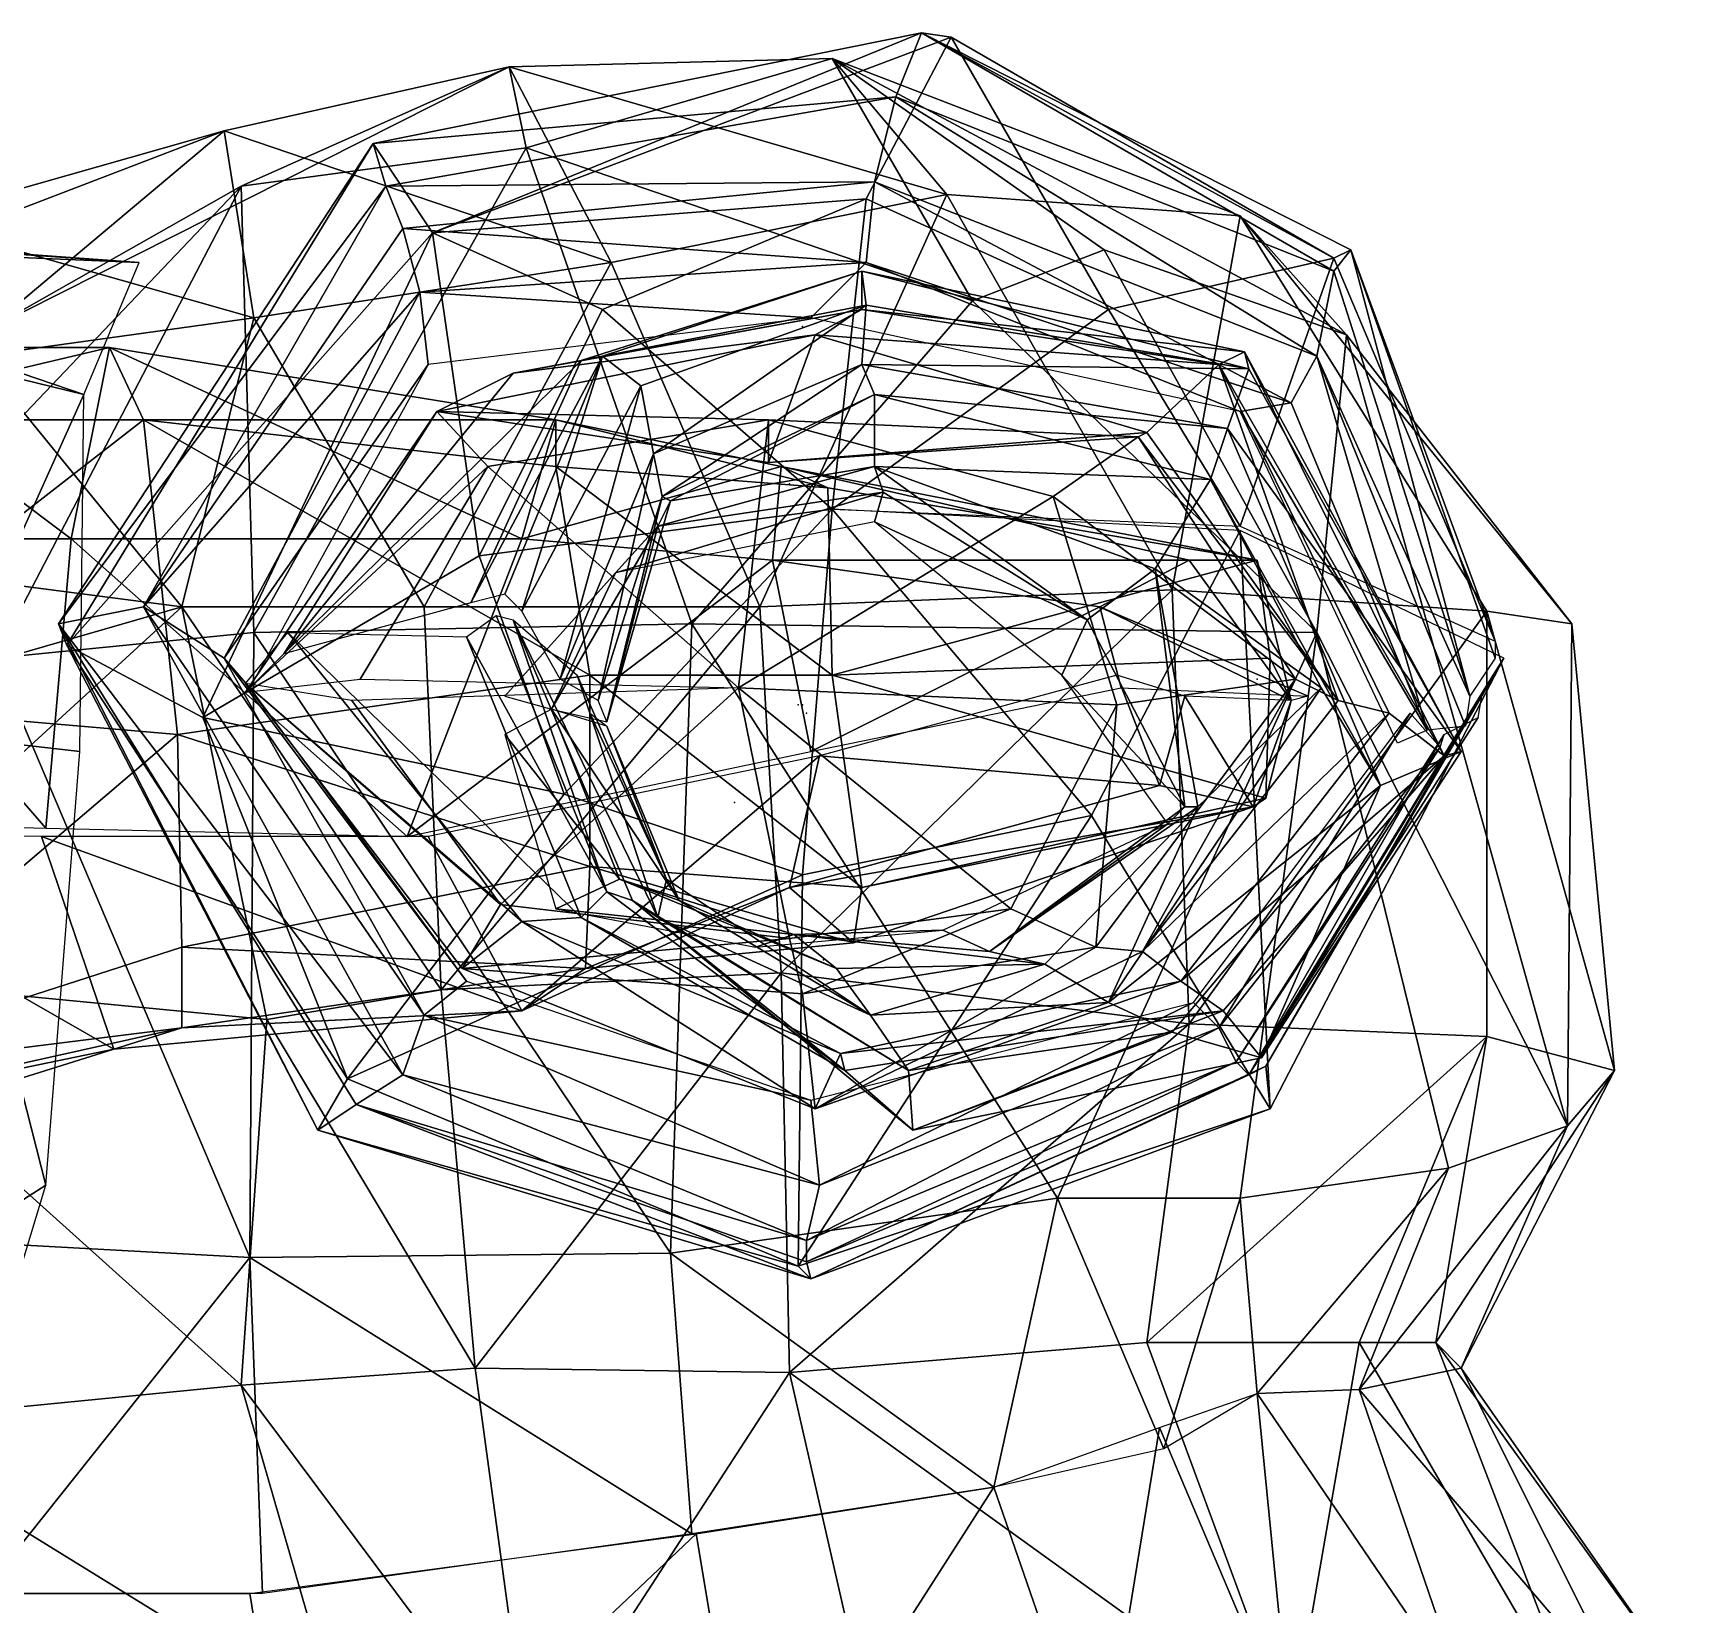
# Model space of a CAD drawing. Extents: x -652 to 233, y -282 to 215.
# Drawn here: x 38.3 to 231.8, y -51.6 to 133.2 of the extents above; entities that cross this region are included whole.
import ezdxf

# ---------------------------------------------------------------- set-up
doc = ezdxf.new("R2010")
doc.units = 0
doc.layers.get('0').update_dxf_attribs({"linetype": 'CONTINUOUS'})

msp = doc.modelspace()

# ---------------------------------------------------------------- linework, layer by layer
for p in [(128.84, 98.65, 494.84), (127.34, 80.15, 494.33), (182.34, 57.15, 12.33), (128.34, 54.15, 87.33), (128.34, 54.15, 87.33), (128.34, 54.15, 87.33), (128.34, 54.15, 87.33), (128.84, 54.15, 12.33), (129.34, 53.15, 492.33), (129.34, 53.15, 492.33), (129.34, 53.15, 492.33), (129.34, 53.15, 492.33), (120.84, 42.65, 909.83), (120.84, 42.65, 909.83), (131.34, 24.15, 490.83)]:
    msp.add_point(p)
for points in [[(85.34, 109.65, 892.34), (142.84, 133.15, 815.33), (78.34, 120.15, 822.83)], [(139.84, 125.65, 728.84), (78.34, 120.15, 822.83), (142.84, 133.15, 815.33)], [(142.84, 133.15, 815.33), (85.34, 109.65, 892.34), (146.34, 132.65, 885.83)], [(136.34, 113.65, 840.33), (146.34, 132.65, 885.83), (85.34, 109.65, 892.34)], [(146.34, 132.65, 885.83), (136.34, 113.65, 840.33), (164.84, 100.65, 825.33)], [(142.84, 133.15, 815.33), (191.34, 105.15, 718.34), (139.84, 125.65, 728.84)], [(191.34, 106.65, 865.34), (193.34, 107.65, 789.33), (142.84, 133.15, 815.33)], [(142.84, 133.15, 815.33), (146.34, 132.65, 885.83), (191.34, 106.65, 865.34)], [(191.34, 105.15, 718.34), (142.84, 133.15, 815.33), (193.34, 107.65, 789.33)], [(164.84, 100.65, 825.33), (191.34, 106.65, 865.34), (146.34, 132.65, 885.83)], [(94.34, 129.15, 935.84), (132.34, 130.15, 894.83), (96.34, 119.65, 864.83)], [(132.34, 130.15, 894.83), (94.34, 129.15, 935.84), (145.84, 114.15, 970.83)], [(148.84, 101.65, 845.84), (96.34, 119.65, 864.83), (132.34, 130.15, 894.83)], [(132.34, 130.15, 894.83), (164.34, 107.65, 863.33), (148.84, 101.65, 845.84)], [(132.34, 130.15, 894.83), (192.84, 97.65, 885.33), (164.34, 107.65, 863.33)], [(192.84, 97.65, 885.33), (132.34, 130.15, 894.83), (180.34, 111.65, 930.33)], [(145.84, 114.15, 970.83), (180.34, 111.65, 930.33), (132.34, 130.15, 894.83)], [(32.84, 98.15, 944.84), (94.34, 129.15, 935.84), (62.84, 115.15, 897.33)], [(94.34, 129.15, 935.84), (32.84, 98.15, 944.84), (60.84, 121.65, 970.33)], [(94.34, 129.15, 935.84), (60.84, 121.65, 970.33), (106.34, 106.15, 1004.83)], [(96.34, 119.65, 864.83), (62.84, 115.15, 897.33), (94.34, 129.15, 935.84)], [(106.34, 106.15, 1004.83), (145.84, 114.15, 970.83), (94.34, 129.15, 935.84)], [(78.34, 120.15, 822.83), (139.84, 125.65, 728.84), (79.84, 115.15, 733.83)], [(137.34, 115.65, 655.34), (79.84, 115.15, 733.83), (139.84, 125.65, 728.84)], [(139.84, 125.65, 728.84), (189.34, 95.15, 658.83), (137.34, 115.65, 655.34)], [(189.34, 95.15, 658.83), (139.84, 125.65, 728.84), (191.34, 105.15, 718.34)], [(-5.66, 96.15, 979.83), (60.84, 121.65, 970.33), (32.84, 98.15, 944.84)], [(60.84, 121.65, 970.33), (-5.66, 96.15, 979.83), (23.84, 111.15, 1010.83)], [(60.84, 121.65, 970.33), (23.84, 111.15, 1010.83), (64.34, 99.65, 1039.33)], [(78.34, 120.15, 822.83), (79.84, 115.15, 733.83), (41.34, 63.65, 720.33)], [(41.34, 63.65, 720.33), (42.34, 61.15, 799.34), (78.34, 120.15, 822.83)], [(85.34, 109.65, 892.34), (78.34, 120.15, 822.83), (42.34, 61.15, 799.34)], [(64.34, 99.65, 1039.33), (106.34, 106.15, 1004.83), (60.84, 121.65, 970.33)], [(62.84, 115.15, 897.33), (96.34, 119.65, 864.83), (64.34, 62.65, 835.83)], [(115.84, 63.65, 816.83), (64.34, 62.65, 835.83), (96.34, 119.65, 864.83)], [(96.34, 119.65, 864.83), (148.84, 101.65, 845.84), (115.84, 63.65, 816.83)], [(2.84, 52.15, 919.83), (62.84, 115.15, 897.33), (33.84, 59.65, 872.33)], [(62.84, 115.15, 897.33), (2.84, 52.15, 919.83), (32.84, 98.15, 944.84)], [(64.34, 62.65, 835.83), (33.84, 59.65, 872.33), (62.84, 115.15, 897.33)], [(51.34, 65.65, 650.33), (41.34, 63.65, 720.33), (79.84, 115.15, 733.83)], [(79.84, 115.15, 733.83), (81.84, 110.15, 657.33), (51.34, 65.65, 650.33)], [(79.84, 115.15, 733.83), (137.34, 115.65, 655.34), (81.84, 110.15, 657.33)], [(136.34, 106.15, 593.33), (81.84, 110.15, 657.33), (137.34, 115.65, 655.34)], [(137.34, 115.65, 655.34), (186.34, 89.65, 611.84), (136.34, 106.15, 593.33)], [(186.34, 89.65, 611.84), (137.34, 115.65, 655.34), (189.34, 95.15, 658.83)], [(85.34, 109.65, 892.34), (105.34, 100.65, 834.83), (136.34, 113.65, 840.33)], [(132.34, 77.15, 801.33), (136.34, 113.65, 840.33), (105.34, 100.65, 834.83)], [(145.84, 114.15, 970.83), (106.34, 106.15, 1004.83), (123.84, 65.65, 1021.33)], [(123.84, 65.65, 1021.33), (172.34, 67.65, 991.83), (145.84, 114.15, 970.83)], [(132.34, 77.15, 801.33), (164.84, 100.65, 825.33), (136.34, 113.65, 840.33)], [(180.34, 111.65, 930.33), (145.84, 114.15, 970.83), (172.34, 67.65, 991.83)], [(-30.16, 111.65, 1105.83), (50.84, 106.15, 1051.33), (37.34, 107.15, 1035.83)], [(50.84, 106.15, 1051.33), (-30.16, 111.65, 1105.83), (-8.66, 108.65, 1129.83)], [(31.84, 95.15, 1070.83), (64.34, 99.65, 1039.33), (23.84, 111.15, 1010.83)], [(172.34, 67.65, 991.83), (209.34, 65.15, 953.33), (180.34, 111.65, 930.33)], [(180.34, 111.65, 930.33), (219.34, 63.65, 915.83), (192.84, 97.65, 885.33)], [(219.34, 63.65, 915.83), (180.34, 111.65, 930.33), (209.34, 65.15, 953.33)], [(44.34, 90.65, 1090.33), (-8.66, 108.65, 1129.83), (5.34, 100.15, 1142.33)], [(-8.66, 108.65, 1129.83), (44.34, 90.65, 1090.33), (50.84, 106.15, 1051.33)], [(42.34, 61.15, 799.34), (58.34, 52.65, 857.33), (85.34, 109.65, 892.34)], [(83.84, 102.65, 588.33), (51.34, 65.65, 650.33), (81.84, 110.15, 657.33)], [(90.84, 71.65, 823.83), (85.34, 109.65, 892.34), (58.34, 52.65, 857.33)], [(81.84, 110.15, 657.33), (136.34, 106.15, 593.33), (83.84, 102.65, 588.33)], [(85.34, 109.65, 892.34), (90.84, 71.65, 823.83), (105.34, 100.65, 834.83)], [(189.34, 62.65, 847.34), (148.84, 101.65, 845.84), (164.34, 107.65, 863.33)], [(189.34, 62.65, 847.34), (164.34, 107.65, 863.33), (192.84, 97.65, 885.33)], [(191.34, 106.65, 865.34), (164.84, 100.65, 825.33), (180.34, 75.15, 808.34)], [(180.34, 75.15, 808.34), (210.34, 61.65, 833.84), (191.34, 106.65, 865.34)], [(193.34, 107.65, 789.33), (191.34, 106.65, 865.34), (210.34, 61.65, 833.84)], [(193.34, 107.65, 789.33), (207.34, 55.15, 710.84), (191.34, 105.15, 718.34)], [(207.34, 55.15, 710.84), (193.34, 107.65, 789.33), (210.34, 59.65, 769.34)], [(210.34, 61.65, 833.84), (210.34, 59.65, 769.34), (193.34, 107.65, 789.33)], [(106.34, 106.15, 1004.83), (64.34, 99.65, 1039.33), (84.34, 65.65, 1050.33)], [(129.84, 99.65, 495.83), (83.84, 102.65, 588.33), (136.34, 106.15, 593.33)], [(84.34, 65.65, 1050.33), (123.84, 65.65, 1021.33), (106.34, 106.15, 1004.83)], [(102.84, 94.65, 409.34), (135.84, 105.15, 361.83), (105.34, 95.15, 360.83)], [(135.84, 105.15, 361.83), (102.84, 94.65, 409.34), (135.84, 100.65, 417.83)], [(136.34, 101.15, 309.33), (105.34, 95.15, 360.83), (135.84, 105.15, 361.83)], [(136.34, 106.15, 593.33), (180.34, 88.65, 590.84), (129.84, 99.65, 495.83)], [(135.84, 105.15, 361.83), (181.34, 93.65, 310.34), (136.34, 101.15, 309.33)], [(181.34, 93.65, 310.34), (135.84, 105.15, 361.83), (180.84, 95.65, 365.84)], [(135.84, 100.65, 417.83), (180.84, 95.65, 365.84), (135.84, 105.15, 361.83)], [(180.34, 88.65, 590.84), (136.34, 106.15, 593.33), (186.34, 89.65, 611.84)], [(189.34, 95.15, 658.83), (191.34, 105.15, 718.34), (207.34, 55.15, 710.84)], [(51.34, 65.65, 650.33), (83.84, 102.65, 588.33), (60.84, 59.65, 585.33)], [(84.84, 94.15, 510.83), (60.84, 59.65, 585.33), (83.84, 102.65, 588.33)], [(83.84, 102.65, 588.33), (129.84, 99.65, 495.83), (84.84, 94.15, 510.83)], [(132.34, 77.15, 801.33), (105.34, 100.65, 834.83), (90.84, 71.65, 823.83)], [(94.84, 93.15, 468.33), (135.84, 100.65, 417.83), (102.84, 94.65, 409.34)], [(135.84, 100.65, 417.83), (94.84, 93.15, 468.33), (130.34, 97.65, 466.34)], [(105.34, 95.15, 360.83), (136.34, 101.15, 309.33), (109.84, 91.65, 310.34)], [(111.34, 83.65, 257.33), (109.84, 91.65, 310.34), (136.34, 101.15, 309.33)], [(136.34, 101.15, 309.33), (135.84, 94.15, 254.84), (111.34, 83.65, 257.33)], [(189.34, 62.65, 847.34), (115.84, 63.65, 816.83), (148.84, 101.65, 845.84)], [(130.34, 97.65, 466.34), (177.84, 94.15, 419.84), (135.84, 100.65, 417.83)], [(132.34, 77.15, 801.33), (180.34, 75.15, 808.34), (164.84, 100.65, 825.33)], [(135.84, 94.15, 254.84), (136.34, 101.15, 309.33), (181.34, 93.65, 310.34)], [(180.84, 95.65, 365.84), (135.84, 100.65, 417.83), (177.84, 94.15, 419.84)], [(44.34, 90.65, 1090.33), (5.34, 100.15, 1142.33), (26.34, 50.65, 1166.83)], [(64.34, 99.65, 1039.33), (31.84, 95.15, 1070.83), (55.84, 65.65, 1088.33)], [(55.84, 65.65, 1088.33), (84.34, 65.65, 1050.33), (64.34, 99.65, 1039.33)], [(85.84, 88.65, 510.33), (130.34, 97.65, 466.34), (94.84, 93.15, 468.33)], [(130.34, 97.65, 466.34), (85.84, 88.65, 510.33), (124.84, 82.65, 514.34)], [(124.84, 82.65, 514.34), (169.34, 86.15, 474.33), (130.34, 97.65, 466.34)], [(177.84, 94.15, 419.84), (130.34, 97.65, 466.34), (169.34, 86.15, 474.33)], [(192.84, 97.65, 885.33), (218.84, 4.65, 890.33), (189.34, 62.65, 847.34)], [(218.84, 4.65, 890.33), (192.84, 97.65, 885.33), (219.34, 63.65, 915.83)], [(-5.66, 73.65, 1104.33), (55.84, 65.65, 1088.33), (31.84, 95.15, 1070.83)], [(42.84, 73.65, 49.34), (12.84, 96.15, 16.34), (10.34, 73.65, 32.84)], [(47.34, 96.15, 25.34), (11.34, 87.65, 3.33), (12.84, 96.15, 16.34)], [(11.34, 87.65, 3.33), (47.34, 96.15, 25.34), (51.34, 87.65, 6.33)], [(12.84, 96.15, 16.34), (42.84, 73.65, 49.34), (47.34, 96.15, 25.34)], [(95.84, 73.65, 72.33), (47.34, 96.15, 25.34), (42.84, 73.65, 49.34)], [(47.34, 96.15, 25.34), (95.84, 73.65, 72.33), (99.84, 87.65, 39.83)], [(99.84, 87.65, 39.83), (51.34, 87.65, 6.33), (47.34, 96.15, 25.34)], [(89.84, 66.15, 411.33), (105.34, 95.15, 360.83), (93.84, 67.15, 362.33)], [(105.34, 95.15, 360.83), (89.84, 66.15, 411.33), (102.84, 94.65, 409.34)], [(95.84, 65.15, 311.84), (93.84, 67.15, 362.33), (105.34, 95.15, 360.83)], [(105.34, 95.15, 360.83), (109.84, 91.65, 310.34), (95.84, 65.15, 311.84)], [(177.84, 94.15, 419.84), (204.34, 48.15, 371.84), (180.84, 95.65, 365.84)], [(180.84, 95.65, 365.84), (206.34, 48.65, 318.33), (181.34, 93.65, 310.34)], [(206.34, 48.65, 318.33), (180.84, 95.65, 365.84), (204.34, 48.15, 371.84)], [(189.34, 95.15, 658.83), (202.34, 51.15, 624.33), (186.34, 89.65, 611.84)], [(202.34, 51.15, 624.33), (189.34, 95.15, 658.83), (206.84, 51.65, 660.33)], [(207.34, 55.15, 710.84), (206.84, 51.65, 660.33), (189.34, 95.15, 658.83)], [(60.84, 59.65, 585.33), (84.84, 94.15, 510.83), (63.84, 56.15, 513.33)], [(67.84, 60.15, 461.84), (102.84, 94.65, 409.34), (89.84, 66.15, 411.33)], [(102.84, 94.65, 409.34), (67.84, 60.15, 461.84), (94.84, 93.15, 468.33)], [(85.84, 88.65, 510.33), (94.84, 93.15, 468.33), (67.84, 60.15, 461.84)], [(112.34, 78.65, 212.84), (111.34, 83.65, 257.33), (135.84, 94.15, 254.84)], [(135.84, 94.15, 254.84), (137.34, 90.65, 209.84), (112.34, 78.65, 212.84)], [(181.34, 93.65, 310.34), (178.84, 86.65, 254.33), (135.84, 94.15, 254.84)], [(137.34, 90.65, 209.84), (135.84, 94.15, 254.84), (178.84, 86.65, 254.33)], [(177.84, 94.15, 419.84), (169.34, 86.15, 474.33), (191.84, 54.65, 475.83)], [(191.84, 54.65, 475.83), (197.84, 53.15, 414.83), (177.84, 94.15, 419.84)], [(204.34, 48.15, 371.84), (177.84, 94.15, 419.84), (197.84, 53.15, 414.83)], [(178.84, 86.65, 254.33), (181.34, 93.65, 310.34), (206.34, 48.65, 318.33)], [(100.34, 57.15, 258.83), (95.84, 65.15, 311.84), (109.84, 91.65, 310.34)], [(109.84, 91.65, 310.34), (111.34, 83.65, 257.33), (100.34, 57.15, 258.83)], [(26.34, 50.65, 1166.83), (43.84, 48.65, 1132.83), (44.34, 90.65, 1090.33)], [(113.34, 78.15, 167.84), (112.34, 78.65, 212.84), (137.34, 90.65, 209.84)], [(137.34, 90.65, 209.84), (137.34, 82.15, 160.83), (113.34, 78.15, 167.84)], [(137.34, 82.15, 160.83), (137.34, 90.65, 209.84), (176.84, 80.65, 206.33)], [(178.84, 86.65, 254.33), (176.84, 80.65, 206.33), (137.34, 90.65, 209.84)], [(180.34, 88.65, 590.84), (186.34, 89.65, 611.84), (202.34, 51.15, 624.33)], [(51.34, 87.65, 6.33), (8.84, 54.65, -0.67), (11.34, 87.65, 3.33)], [(8.84, 54.65, -0.67), (51.34, 87.65, 6.33), (55.34, 50.65, 7.34)], [(103.84, 57.65, 10.34), (55.34, 50.65, 7.34), (51.34, 87.65, 6.33)], [(51.34, 87.65, 6.33), (99.84, 82.15, 13.34), (103.84, 57.65, 10.34)], [(51.34, 87.65, 6.33), (99.84, 87.65, 39.83), (99.84, 82.15, 13.34)], [(91.84, 82.15, 537.83), (85.84, 88.65, 510.33), (63.34, 55.65, 500.84)], [(67.84, 60.15, 461.84), (63.34, 55.65, 500.84), (85.84, 88.65, 510.33)], [(124.84, 87.65, 541.83), (124.84, 82.65, 514.34), (85.84, 88.65, 510.33)], [(85.84, 88.65, 510.33), (91.84, 82.15, 537.83), (124.84, 87.65, 541.83)], [(121.34, 56.15, 558.33), (124.84, 87.65, 541.83), (91.84, 82.15, 537.83)], [(126.34, 82.15, 44.33), (99.84, 87.65, 39.83), (95.84, 73.65, 72.33)], [(131.84, 79.65, 10.34), (99.84, 82.15, 13.34), (99.84, 87.65, 39.83)], [(99.84, 87.65, 39.83), (126.34, 82.15, 44.33), (131.84, 79.65, 10.34)], [(121.34, 56.15, 558.33), (158.34, 78.65, 544.34), (124.84, 87.65, 541.83)], [(168.34, 85.65, 522.33), (124.84, 87.65, 541.83), (158.34, 78.65, 544.34)], [(124.84, 87.65, 541.83), (168.34, 85.65, 522.33), (124.84, 82.65, 514.34)], [(202.34, 51.15, 624.33), (198.84, 49.65, 613.83), (180.34, 88.65, 590.84)], [(169.34, 86.15, 474.33), (124.84, 82.65, 514.34), (168.34, 85.65, 522.33)], [(158.34, 78.65, 544.34), (186.84, 57.15, 518.84), (168.34, 85.65, 522.33)], [(168.34, 85.65, 522.33), (191.84, 54.65, 475.83), (169.34, 86.15, 474.33)], [(191.84, 54.65, 475.83), (168.34, 85.65, 522.33), (186.84, 57.15, 518.84)], [(176.84, 80.65, 206.33), (178.84, 86.65, 254.33), (196.84, 44.65, 253.34)], [(206.34, 48.65, 318.33), (196.84, 44.65, 253.34), (178.84, 86.65, 254.33)], [(104.84, 54.65, 214.34), (100.34, 57.15, 258.83), (111.34, 83.65, 257.33)], [(111.34, 83.65, 257.33), (112.34, 78.65, 212.84), (104.84, 54.65, 214.34)], [(63.34, 55.65, 500.84), (76.84, 57.15, 534.83), (91.84, 82.15, 537.83)], [(121.34, 56.15, 558.33), (91.84, 82.15, 537.83), (76.84, 57.15, 534.83)], [(95.84, 73.65, 72.33), (125.34, 71.15, 85.83), (126.34, 82.15, 44.33)], [(132.34, 57.65, 3.33), (103.84, 57.65, 10.34), (99.84, 82.15, 13.34)], [(99.84, 82.15, 13.34), (131.84, 79.65, 10.34), (132.34, 57.65, 3.33)], [(137.34, 82.15, 160.83), (138.34, 79.15, 120.33), (111.84, 75.15, 125.33)], [(111.84, 75.15, 125.33), (113.34, 78.15, 167.84), (137.34, 82.15, 160.83)], [(174.34, 71.15, 48.33), (126.34, 82.15, 44.33), (125.34, 71.15, 85.83)], [(126.34, 82.15, 44.33), (174.34, 71.15, 48.33), (182.34, 71.15, 16.34)], [(182.34, 71.15, 16.34), (131.84, 79.65, 10.34), (126.34, 82.15, 44.33)], [(176.84, 80.65, 206.33), (170.34, 70.15, 158.33), (137.34, 82.15, 160.83)], [(137.34, 82.15, 160.83), (162.34, 64.15, 120.83), (138.34, 79.15, 120.33)], [(162.34, 64.15, 120.83), (137.34, 82.15, 160.83), (170.34, 70.15, 158.33)], [(182.34, 71.15, 16.34), (132.34, 57.65, 3.33), (131.84, 79.65, 10.34)], [(170.34, 70.15, 158.33), (176.84, 80.65, 206.33), (189.84, 56.15, 205.83)], [(196.84, 44.65, 253.34), (189.84, 56.15, 205.83), (176.84, 80.65, 206.33)], [(105.84, 52.15, 171.33), (104.84, 54.65, 214.34), (112.34, 78.65, 212.84)], [(112.34, 78.65, 212.84), (113.34, 78.15, 167.84), (105.84, 52.15, 171.33)], [(111.84, 75.15, 125.33), (105.84, 52.15, 171.33), (113.34, 78.15, 167.84)], [(138.34, 79.15, 120.33), (137.34, 75.65, 71.84), (106.84, 69.65, 95.33)], [(106.84, 69.65, 95.33), (111.84, 75.15, 125.33), (138.34, 79.15, 120.33)], [(121.34, 56.15, 558.33), (165.84, 54.15, 546.83), (158.34, 78.65, 544.34)], [(137.34, 75.65, 71.84), (138.34, 79.15, 120.33), (162.34, 64.15, 120.83)], [(186.84, 57.15, 518.84), (158.34, 78.65, 544.34), (165.84, 54.15, 546.83)], [(132.34, 77.15, 801.33), (90.84, 71.65, 823.83), (100.84, 43.65, 802.83)], [(132.34, 77.15, 801.33), (100.84, 43.65, 802.83), (128.84, 34.15, 789.33)], [(132.34, 77.15, 801.33), (128.84, 34.15, 789.33), (162.84, 41.15, 790.34)], [(132.34, 77.15, 801.33), (162.84, 41.15, 790.34), (180.34, 74.65, 808.34)], [(162.34, 64.15, 120.83), (159.34, 57.65, 94.34), (137.34, 75.65, 71.84)], [(55.84, 65.65, 1088.33), (-5.66, 73.65, 1104.33), (3.84, 50.65, 1120.83)], [(39.84, 39.65, 61.83), (10.34, 73.65, 32.84), (2.84, 40.65, 37.34)], [(10.34, 73.65, 32.84), (39.84, 39.65, 61.83), (42.84, 73.65, 49.34)], [(82.34, 38.65, 96.83), (42.84, 73.65, 49.34), (39.84, 39.65, 61.83)], [(42.84, 73.65, 49.34), (82.34, 38.65, 96.83), (95.84, 73.65, 72.33)], [(125.34, 71.15, 85.83), (95.84, 73.65, 72.33), (82.34, 38.65, 96.83)], [(106.84, 69.65, 95.33), (99.34, 53.65, 130.83), (111.84, 75.15, 125.33)], [(105.84, 52.15, 171.33), (111.84, 75.15, 125.33), (99.34, 53.65, 130.83)], [(183.84, 6.65, 802.83), (180.34, 74.65, 808.34), (162.84, 41.15, 790.34)], [(180.34, 74.65, 808.34), (183.84, 6.65, 802.83), (211.34, 59.65, 833.33)], [(58.34, 52.65, 857.33), (100.84, 43.65, 802.83), (90.84, 71.65, 823.83)], [(82.34, 38.65, 96.83), (129.84, 48.65, 132.83), (125.34, 71.15, 85.83)], [(125.34, 71.15, 85.83), (163.84, 65.65, 92.33), (174.34, 71.15, 48.33)], [(163.84, 65.65, 92.33), (125.34, 71.15, 85.83), (129.84, 48.65, 132.83)], [(132.34, 57.65, 3.33), (182.34, 71.15, 16.34), (183.84, 59.65, 11.33)], [(170.34, 70.15, 158.33), (173.84, 42.15, 125.33), (162.34, 64.15, 120.83)], [(186.34, 54.65, 48.83), (174.34, 71.15, 48.33), (163.84, 65.65, 92.33)], [(189.84, 56.15, 205.83), (175.34, 42.15, 163.83), (170.34, 70.15, 158.33)], [(173.84, 42.15, 125.33), (170.34, 70.15, 158.33), (175.34, 42.15, 163.83)], [(186.34, 54.65, 48.83), (182.34, 71.15, 16.34), (174.34, 71.15, 48.33)], [(186.34, 54.65, 48.83), (183.84, 59.65, 11.33), (182.34, 71.15, 16.34)], [(99.34, 53.65, 130.83), (106.84, 69.65, 95.33), (93.84, 55.15, 110.33)], [(172.34, 67.65, 991.83), (123.84, 65.65, 1021.33), (126.34, 22.65, 1018.33)], [(126.34, 22.65, 1018.33), (174.34, 16.65, 991.33), (172.34, 67.65, 991.83)], [(209.34, 65.15, 953.33), (172.34, 67.65, 991.83), (174.34, 16.65, 991.33)], [(55.84, 65.65, 1088.33), (3.84, 50.65, 1120.83), (8.84, 22.65, 1137.83)], [(8.84, 22.65, 1137.83), (65.84, 17.15, 1093.83), (55.84, 65.65, 1088.33)], [(41.34, 63.65, 720.33), (51.34, 65.65, 650.33), (81.84, 10.65, 640.83)], [(51.34, 65.65, 650.33), (60.84, 59.65, 585.33), (84.34, 17.65, 582.83)], [(84.34, 17.65, 582.83), (81.84, 10.65, 640.83), (51.34, 65.65, 650.33)], [(55.84, 65.65, 1088.33), (86.34, 20.65, 1053.33), (84.34, 65.65, 1050.33)], [(86.34, 20.65, 1053.33), (55.84, 65.65, 1088.33), (65.84, 17.15, 1093.83)], [(123.84, 65.65, 1021.33), (84.34, 65.65, 1050.33), (86.34, 20.65, 1053.33)], [(86.34, 20.65, 1053.33), (126.34, 22.65, 1018.33), (123.84, 65.65, 1021.33)], [(89.34, 62.15, 408.83), (92.84, 64.65, 362.84), (105.84, 32.15, 363.33)], [(94.84, 64.15, 312.33), (105.84, 32.15, 363.33), (92.84, 64.65, 362.84)], [(105.84, 32.15, 363.33), (94.84, 64.15, 312.33), (108.84, 31.15, 315.33)], [(94.84, 64.15, 312.33), (102.34, 57.65, 257.33), (111.84, 29.15, 258.83)], [(111.84, 29.15, 258.83), (108.84, 31.15, 315.33), (94.84, 64.15, 312.33)], [(129.84, 48.65, 132.83), (166.34, 56.15, 116.33), (163.84, 65.65, 92.33)], [(159.34, 57.65, 94.34), (162.34, 64.15, 120.83), (173.84, 42.15, 125.33)], [(188.34, 55.15, 23.33), (163.84, 65.65, 92.33), (166.34, 56.15, 116.33)], [(163.84, 65.65, 92.33), (188.34, 55.15, 23.33), (186.34, 54.65, 48.83)], [(174.34, 16.65, 991.33), (209.34, 15.15, 956.33), (209.34, 65.15, 953.33)], [(209.34, 65.15, 953.33), (224.34, 11.15, 925.34), (219.34, 63.65, 915.83)], [(224.34, 11.15, 925.34), (209.34, 65.15, 953.33), (209.34, 15.15, 956.33)], [(33.84, 59.65, 872.33), (64.34, 62.65, 835.83), (63.84, -10.85, 834.33)], [(71.84, 4.15, 764.84), (41.34, 63.65, 720.33), (76.34, 7.15, 701.84)], [(41.34, 63.65, 720.33), (71.84, 4.15, 764.84), (42.34, 61.15, 799.34)], [(81.84, 10.65, 640.83), (76.34, 7.15, 701.84), (41.34, 63.65, 720.33)], [(63.34, 56.65, 500.84), (68.34, 62.65, 461.84), (95.84, 28.65, 463.34)], [(113.34, -10.35, 820.34), (63.84, -10.85, 834.33), (64.34, 62.65, 835.83)], [(64.34, 62.65, 835.83), (115.84, 63.65, 816.83), (113.34, -10.35, 820.34)], [(68.34, 62.65, 461.84), (89.34, 62.15, 408.83), (102.84, 29.15, 414.33)], [(102.84, 29.15, 414.33), (95.84, 28.65, 463.34), (68.34, 62.65, 461.84)], [(105.84, 32.15, 363.33), (102.84, 29.15, 414.33), (89.34, 62.15, 408.83)], [(158.84, -3.85, 829.83), (113.34, -10.35, 820.34), (115.84, 63.65, 816.83)], [(115.84, 63.65, 816.83), (189.34, 62.65, 847.34), (158.84, -3.85, 829.83)], [(180.34, -3.85, 842.33), (158.84, -3.85, 829.83), (189.34, 62.65, 847.34)], [(189.34, 62.65, 847.34), (204.84, -0.35, 864.83), (180.34, -3.85, 842.33)], [(204.84, -0.35, 864.83), (189.34, 62.65, 847.34), (218.84, 4.65, 890.33)], [(218.84, 4.65, 890.33), (219.34, 63.65, 915.83), (224.34, 11.15, 925.34)], [(75.34, 10.15, 829.83), (42.34, 61.15, 799.34), (71.84, 4.15, 764.84)], [(42.34, 61.15, 799.34), (75.34, 10.15, 829.83), (58.34, 52.65, 857.33)], [(63.84, -10.85, 834.33), (27.34, -8.85, 865.34), (33.84, 59.65, 872.33)], [(60.84, 59.65, 585.33), (63.84, 56.15, 513.33), (89.34, 21.65, 504.83)], [(89.34, 21.65, 504.83), (84.34, 17.65, 582.83), (60.84, 59.65, 585.33)], [(132.34, 57.65, 3.33), (183.84, 59.65, 11.33), (183.34, 43.15, 18.33)], [(186.34, 54.65, 48.83), (183.34, 43.15, 18.33), (183.84, 59.65, 11.33)], [(211.34, 59.65, 833.33), (183.34, 11.65, 748.83), (208.84, 55.65, 771.83)], [(183.34, 11.65, 748.83), (211.34, 59.65, 833.33), (183.84, 6.65, 802.83)], [(55.34, 50.65, 7.34), (103.84, 57.65, 10.34), (103.84, 35.15, 16.34)], [(93.34, 30.65, 536.33), (63.34, 56.65, 500.84), (88.84, 23.15, 504.83)], [(63.34, 56.65, 500.84), (93.34, 30.65, 536.33), (75.84, 54.65, 535.34)], [(95.84, 28.65, 463.34), (88.84, 23.15, 504.83), (63.34, 56.65, 500.84)], [(121.34, 56.15, 558.33), (75.84, 54.65, 535.34), (93.34, 30.65, 536.33)], [(121.34, 56.15, 558.33), (93.34, 30.65, 536.33), (127.34, 26.65, 540.83)], [(102.34, 57.65, 257.33), (103.84, 53.15, 214.83), (112.84, 33.65, 214.83)], [(112.84, 33.65, 214.83), (111.84, 29.15, 258.83), (102.34, 57.65, 257.33)], [(135.84, 32.65, 9.83), (103.84, 35.15, 16.34), (103.84, 57.65, 10.34)], [(103.84, 57.65, 10.34), (132.34, 57.65, 3.33), (135.84, 32.65, 9.83)], [(121.34, 56.15, 558.33), (153.34, 30.15, 542.84), (165.84, 54.15, 546.83)], [(121.34, 56.15, 558.33), (127.34, 26.65, 540.83), (153.34, 30.15, 542.84)], [(130.84, 48.15, 132.83), (170.84, 44.65, 97.83), (165.84, 57.65, 115.34)], [(183.34, 43.15, 18.33), (135.84, 32.65, 9.83), (132.34, 57.65, 3.33)], [(173.84, 42.15, 125.33), (171.84, 40.15, 102.33), (159.34, 57.65, 94.34)], [(165.84, 54.15, 546.83), (163.34, 25.65, 519.83), (186.84, 57.15, 518.84)], [(168.84, 25.15, 466.34), (186.84, 57.15, 518.84), (163.34, 25.65, 519.83)], [(175.34, 42.15, 163.83), (189.84, 56.15, 205.83), (164.84, 19.15, 211.83)], [(196.84, 44.65, 253.34), (164.84, 19.15, 211.83), (189.84, 56.15, 205.83)], [(173.84, 55.15, 96.33), (165.84, 57.65, 115.34), (170.84, 44.65, 97.83)], [(186.84, 57.15, 518.84), (168.84, 25.15, 466.34), (191.84, 54.65, 475.83)], [(55.34, 50.65, 7.34), (7.84, 10.15, -4.17), (8.84, 54.65, -0.67)], [(197.84, 53.15, 414.83), (191.84, 54.65, 475.83), (168.84, 25.15, 466.34)], [(173.84, 55.15, 96.33), (170.84, 44.65, 97.83), (181.84, 42.15, 46.34)], [(181.84, 42.15, 46.34), (186.34, 54.65, 48.83), (173.84, 55.15, 96.33)], [(208.84, 55.65, 771.83), (181.34, 10.65, 696.83), (208.34, 52.65, 713.84)], [(181.34, 10.65, 696.83), (208.84, 55.65, 771.83), (183.34, 11.65, 748.83)], [(186.34, 54.65, 48.83), (181.84, 42.15, 46.34), (183.34, 43.15, 18.33)], [(100.84, 43.65, 802.83), (58.34, 52.65, 857.33), (75.34, 10.15, 829.83)], [(93.84, 50.65, 109.83), (107.34, 33.65, 125.84), (99.34, 53.65, 129.83)], [(114.34, 31.15, 172.83), (99.34, 53.65, 129.83), (107.34, 33.65, 125.84)], [(99.34, 53.65, 129.83), (114.34, 31.15, 172.83), (105.84, 51.65, 170.84)], [(105.84, 51.65, 170.84), (112.84, 33.65, 214.83), (103.84, 53.15, 214.83)], [(163.34, 25.65, 519.83), (165.84, 54.15, 546.83), (153.34, 30.15, 542.84)], [(168.84, 25.15, 466.34), (173.34, 21.65, 413.33), (197.84, 53.15, 414.83)], [(204.34, 48.15, 371.84), (197.84, 53.15, 414.83), (173.34, 21.65, 413.33)], [(177.84, 16.15, 603.83), (174.84, 19.15, 566.84), (200.34, 53.15, 614.33)], [(200.34, 53.15, 614.33), (203.84, 49.15, 625.34), (177.84, 16.15, 603.83)], [(204.34, 50.65, 660.33), (208.34, 52.65, 713.84), (181.34, 10.65, 696.83)], [(7.84, 10.15, -4.17), (55.34, 50.65, 7.34), (55.84, 25.65, 9.33)], [(39.84, -2.35, 1137.33), (26.34, 50.65, 1166.83), (27.34, -10.35, 1167.83)], [(26.34, 50.65, 1166.83), (39.84, -2.35, 1137.33), (43.84, 48.65, 1132.83)], [(103.84, 35.15, 16.34), (55.84, 25.65, 9.33), (55.34, 50.65, 7.34)], [(107.34, 33.65, 125.84), (93.84, 50.65, 109.83), (99.84, 30.15, 98.33)], [(112.84, 33.65, 214.83), (105.84, 51.65, 170.84), (114.34, 31.15, 172.83)], [(203.84, 49.15, 625.34), (204.34, 50.65, 660.33), (179.84, 12.15, 648.33)], [(181.34, 10.65, 696.83), (179.84, 12.15, 648.33), (204.34, 50.65, 660.33)], [(179.84, 12.15, 648.33), (177.84, 16.15, 603.83), (203.84, 49.15, 625.34)], [(204.34, 48.15, 371.84), (182.84, 12.65, 317.33), (206.34, 48.65, 318.33)], [(196.84, 44.65, 253.34), (206.34, 48.65, 318.33), (182.84, 12.65, 317.33)], [(130.84, 48.15, 132.83), (84.84, 38.65, 96.83), (95.84, 18.15, 75.83)], [(95.84, 18.15, 75.83), (127.34, 32.65, 88.83), (130.84, 48.15, 132.83)], [(170.84, 44.65, 97.83), (130.84, 48.15, 132.83), (127.34, 32.65, 88.83)], [(173.34, 21.65, 413.33), (178.34, 18.15, 370.34), (204.34, 48.15, 371.84)], [(182.84, 12.65, 317.33), (204.34, 48.15, 371.84), (178.34, 18.15, 370.34)], [(127.34, 32.65, 88.83), (181.84, 42.15, 46.34), (170.84, 44.65, 97.83)], [(164.84, 19.15, 211.83), (196.84, 44.65, 253.34), (172.34, 15.65, 257.84)], [(182.84, 12.65, 317.33), (172.34, 15.65, 257.84), (196.84, 44.65, 253.34)], [(75.34, 10.15, 829.83), (128.84, 34.15, 789.33), (100.84, 43.65, 802.83)], [(135.84, 32.65, 9.83), (183.34, 43.15, 18.33), (181.84, 42.15, 46.34)], [(181.84, 42.15, 46.34), (127.34, 32.65, 88.83), (134.84, 26.15, 35.84)], [(162.84, 41.15, 790.34), (128.34, -11.85, 804.83), (183.84, 6.65, 802.83)], [(128.34, -11.85, 804.83), (162.84, 41.15, 790.34), (128.84, 34.15, 789.33)], [(181.84, 42.15, 46.34), (134.84, 26.15, 35.84), (135.84, 32.65, 9.83)], [(175.34, 42.15, 163.83), (150.84, 25.15, 126.33), (173.84, 42.15, 125.33)], [(150.84, 25.15, 126.33), (175.34, 42.15, 163.83), (157.34, 23.65, 170.84)], [(171.84, 40.15, 102.33), (173.84, 42.15, 125.33), (150.84, 25.15, 126.33)], [(164.84, 19.15, 211.83), (157.34, 23.65, 170.84), (175.34, 42.15, 163.83)], [(47.84, 13.65, 46.34), (3.34, 39.15, 37.83), (1.84, 4.15, 25.83)], [(3.34, 39.15, 37.83), (47.84, 13.65, 46.34), (39.34, 38.65, 60.33)], [(150.84, 25.15, 126.33), (145.34, 27.65, 89.84), (171.84, 40.15, 102.33)], [(95.84, 18.15, 75.83), (39.34, 38.65, 60.33), (47.84, 13.65, 46.34)], [(39.34, 38.65, 60.33), (95.84, 18.15, 75.83), (84.84, 38.65, 96.83)], [(55.84, 25.65, 9.33), (103.84, 35.15, 16.34), (103.34, 23.15, 28.34)], [(134.84, 26.15, 35.84), (103.34, 23.15, 28.34), (103.84, 35.15, 16.34)], [(103.84, 35.15, 16.34), (135.84, 32.65, 9.83), (134.84, 26.15, 35.84)], [(128.84, 34.15, 789.33), (75.34, 10.15, 829.83), (128.34, -11.85, 804.83)], [(99.84, 30.15, 98.33), (127.84, 27.15, 126.33), (107.34, 33.65, 125.84)], [(132.84, 23.15, 172.34), (107.34, 33.65, 125.84), (127.84, 27.15, 126.33)], [(107.34, 33.65, 125.84), (132.84, 23.15, 172.34), (114.34, 31.15, 172.83)], [(111.84, 29.15, 258.83), (112.84, 33.65, 214.83), (136.84, 17.65, 214.34)], [(114.34, 31.15, 172.83), (136.84, 17.65, 214.34), (112.84, 33.65, 214.83)], [(127.34, 32.65, 88.83), (95.84, 18.15, 75.83), (103.34, 23.15, 28.34)], [(102.84, 29.15, 414.33), (105.84, 32.15, 363.33), (133.84, 11.15, 365.33)], [(103.34, 23.15, 28.34), (134.84, 26.15, 35.84), (127.34, 32.65, 88.83)], [(108.84, 31.15, 315.33), (133.84, 11.15, 365.33), (105.84, 32.15, 363.33)], [(133.84, 11.15, 365.33), (108.84, 31.15, 315.33), (141.84, 4.15, 317.33)], [(108.84, 31.15, 315.33), (111.84, 29.15, 258.83), (141.34, 11.15, 258.83)], [(141.34, 11.15, 258.83), (141.84, 4.15, 317.33), (108.84, 31.15, 315.33)], [(136.84, 17.65, 214.34), (114.34, 31.15, 172.83), (132.84, 23.15, 172.34)], [(88.84, 23.15, 504.83), (127.34, 26.65, 540.83), (93.34, 30.65, 536.33)], [(95.84, 28.65, 463.34), (102.84, 29.15, 414.33), (133.34, 13.15, 415.34)], [(127.84, 27.15, 126.33), (99.84, 30.15, 98.33), (123.34, 25.65, 91.34)], [(133.84, 11.15, 365.33), (133.34, 13.15, 415.34), (102.84, 29.15, 414.33)], [(136.84, 17.65, 214.34), (141.34, 11.15, 258.83), (111.84, 29.15, 258.83)], [(128.84, 20.15, 511.34), (153.34, 30.15, 542.84), (127.34, 26.65, 540.83)], [(153.34, 30.15, 542.84), (128.84, 20.15, 511.34), (163.34, 25.65, 519.83)], [(88.84, 23.15, 504.83), (95.84, 28.65, 463.34), (130.34, 6.65, 459.83)], [(133.34, 13.15, 415.34), (130.34, 6.65, 459.83), (95.84, 28.65, 463.34)], [(127.84, 27.15, 126.33), (123.34, 25.65, 91.34), (145.34, 27.65, 89.84)], [(145.34, 27.65, 89.84), (150.84, 25.15, 126.33), (127.84, 27.15, 126.33)], [(157.34, 23.65, 170.84), (127.84, 27.15, 126.33), (150.84, 25.15, 126.33)], [(127.84, 27.15, 126.33), (157.34, 23.65, 170.84), (132.84, 23.15, 172.34)], [(7.84, 10.15, -4.17), (55.84, 25.65, 9.33), (55.84, 16.15, 19.83)], [(103.34, 23.15, 28.34), (55.84, 16.15, 19.83), (55.84, 25.65, 9.33)], [(127.34, 26.65, 540.83), (88.84, 23.15, 504.83), (128.84, 20.15, 511.34)], [(130.34, 6.65, 459.83), (163.34, 25.65, 519.83), (128.84, 20.15, 511.34)], [(163.34, 25.65, 519.83), (130.34, 6.65, 459.83), (168.84, 25.15, 466.34)], [(173.34, 21.65, 413.33), (168.84, 25.15, 466.34), (130.34, 6.65, 459.83)], [(136.84, 17.65, 214.34), (132.84, 23.15, 172.34), (157.34, 23.65, 170.84)], [(157.34, 23.65, 170.84), (164.84, 19.15, 211.83), (136.84, 17.65, 214.34)], [(8.84, 22.65, 1137.83), (62.84, -25.85, 1090.83), (65.84, 17.15, 1093.83)], [(62.84, -25.85, 1090.83), (8.84, 22.65, 1137.83), (16.84, -30.35, 1126.83)], [(55.84, 16.15, 19.83), (103.34, 23.15, 28.34), (95.84, 18.15, 75.83)], [(84.34, 17.65, 582.83), (89.34, 21.65, 504.83), (129.84, 7.65, 490.83)], [(126.34, 22.65, 1018.33), (86.34, 20.65, 1053.33), (90.34, -23.85, 1053.33)], [(130.34, 6.65, 459.83), (128.84, 20.15, 511.34), (88.84, 23.15, 504.83)], [(90.34, -23.85, 1053.33), (127.34, -24.35, 1018.83), (126.34, 22.65, 1018.33)], [(174.34, 16.65, 991.33), (126.34, 22.65, 1018.33), (127.34, -24.35, 1018.83)], [(130.34, 6.65, 459.83), (133.34, 13.15, 415.34), (173.34, 21.65, 413.33)], [(178.34, 18.15, 370.34), (173.34, 21.65, 413.33), (133.34, 13.15, 415.34)], [(65.84, 17.15, 1093.83), (90.34, -23.85, 1053.33), (86.34, 20.65, 1053.33)], [(95.84, 18.15, 75.83), (47.84, 13.65, 46.34), (55.84, 16.15, 19.83)], [(81.84, 10.65, 640.83), (84.34, 17.65, 582.83), (130.84, -2.35, 587.84)], [(129.84, 7.65, 490.83), (130.84, -2.35, 587.84), (84.34, 17.65, 582.83)], [(130.84, -2.35, 587.84), (129.84, 7.65, 490.83), (174.84, 19.15, 566.84)], [(174.84, 19.15, 566.84), (177.84, 16.15, 603.83), (130.84, -2.35, 587.84)], [(133.34, 13.15, 415.34), (133.84, 11.15, 365.33), (178.34, 18.15, 370.34)], [(141.84, 4.15, 317.33), (178.34, 18.15, 370.34), (133.84, 11.15, 365.33)], [(141.34, 11.15, 258.83), (136.84, 17.65, 214.34), (164.84, 19.15, 211.83)], [(164.84, 19.15, 211.83), (172.34, 15.65, 257.84), (141.34, 11.15, 258.83)], [(178.34, 18.15, 370.34), (141.84, 4.15, 317.33), (182.84, 12.65, 317.33)], [(55.84, 16.15, 19.83), (1.84, 4.15, 25.83), (6.34, 0.65, 7.83)], [(1.84, 4.15, 25.83), (55.84, 16.15, 19.83), (47.84, 13.65, 46.34)], [(55.84, 16.15, 19.83), (6.34, 0.65, 7.83), (7.84, 10.15, -4.17)], [(90.34, -23.85, 1053.33), (65.84, 17.15, 1093.83), (62.84, -25.85, 1090.83)], [(127.34, -24.35, 1018.83), (169.34, -20.85, 980.83), (174.34, 16.65, 991.33)], [(129.34, -8.85, 642.33), (130.84, -2.35, 587.84), (177.84, 16.15, 603.83)], [(177.84, 16.15, 603.83), (179.84, 12.15, 648.33), (129.34, -8.85, 642.33)], [(141.84, 4.15, 317.33), (141.34, 11.15, 258.83), (172.34, 15.65, 257.84)], [(172.34, 15.65, 257.84), (182.84, 12.65, 317.33), (141.84, 4.15, 317.33)], [(209.34, 15.15, 956.33), (174.34, 16.65, 991.33), (169.34, -20.85, 980.83)], [(169.34, -20.85, 980.83), (194.34, -20.85, 946.83), (209.34, 15.15, 956.33)], [(203.34, -20.85, 931.83), (209.34, 15.15, 956.33), (194.34, -20.85, 946.83)], [(209.34, 15.15, 956.33), (203.34, -20.85, 931.83), (224.34, 11.15, 925.34)], [(129.34, -11.35, 691.83), (129.34, -8.85, 642.33), (179.84, 12.15, 648.33)], [(179.84, 12.15, 648.33), (181.34, 10.65, 696.83), (129.34, -11.35, 691.83)], [(181.34, 10.65, 696.83), (183.34, 11.65, 748.83), (129.84, -13.35, 743.84)], [(183.84, 6.65, 802.83), (129.84, -13.35, 743.84), (183.34, 11.65, 748.83)], [(71.84, 4.15, 764.84), (128.34, -11.85, 804.83), (75.34, 10.15, 829.83)], [(76.34, 7.15, 701.84), (81.84, 10.65, 640.83), (129.34, -8.85, 642.33)], [(130.84, -2.35, 587.84), (129.34, -8.85, 642.33), (81.84, 10.65, 640.83)], [(129.84, -13.35, 743.84), (129.34, -11.35, 691.83), (181.34, 10.65, 696.83)], [(206.34, -23.85, 901.83), (224.34, 11.15, 925.34), (203.34, -20.85, 931.83)], [(224.34, 11.15, 925.34), (206.34, -23.85, 901.83), (218.84, 4.65, 890.33)], [(76.34, 7.15, 701.84), (129.84, -13.35, 743.84), (71.84, 4.15, 764.84)], [(129.84, -13.35, 743.84), (76.34, 7.15, 701.84), (129.34, -11.35, 691.83)], [(129.34, -8.85, 642.33), (129.34, -11.35, 691.83), (76.34, 7.15, 701.84)], [(129.84, -13.35, 743.84), (183.84, 6.65, 802.83), (128.34, -11.85, 804.83)], [(128.34, -11.85, 804.83), (71.84, 4.15, 764.84), (129.84, -13.35, 743.84)], [(194.34, -26.35, 877.83), (218.84, 4.65, 890.33), (206.34, -23.85, 901.83)], [(218.84, 4.65, 890.33), (194.34, -26.35, 877.83), (204.84, -0.35, 864.83)], [(182.34, -26.85, 867.83), (180.34, -3.85, 842.33), (204.84, -0.35, 864.83)], [(182.34, -26.85, 867.83), (204.84, -0.35, 864.83), (194.34, -26.35, 877.83)], [(27.34, -10.35, 1167.83), (28.34, -40.35, 1128.33), (39.84, -2.35, 1137.33)], [(113.34, -10.35, 820.34), (158.84, -3.85, 829.83), (151.34, -37.85, 847.34)], [(171.34, -33.35, 858.33), (151.34, -37.85, 847.34), (158.84, -3.85, 829.83)], [(158.84, -3.85, 829.83), (180.34, -3.85, 842.33), (171.34, -33.35, 858.33)], [(182.34, -26.85, 867.83), (171.34, -33.35, 858.33), (180.34, -3.85, 842.33)], [(63.84, -10.85, 834.33), (32.34, -50.35, 869.33), (27.34, -8.85, 865.34)], [(32.34, -50.35, 869.33), (63.84, -10.85, 834.33), (65.34, -50.35, 834.33)], [(63.84, -10.85, 834.33), (113.34, -10.35, 820.34), (115.84, -43.35, 826.34)], [(115.84, -43.35, 826.34), (65.34, -50.35, 834.33), (63.84, -10.85, 834.33)], [(151.34, -37.85, 847.34), (115.84, -43.35, 826.34), (113.34, -10.35, 820.34)], [(127.34, -24.35, 1018.83), (186.34, -66.85, 1002.83), (169.34, -20.85, 980.83)], [(194.34, -20.85, 946.83), (169.34, -20.85, 980.83), (186.34, -66.85, 1002.83)], [(186.34, -66.85, 1002.83), (220.84, -66.35, 968.83), (194.34, -20.85, 946.83)], [(203.34, -20.85, 931.83), (194.34, -20.85, 946.83), (220.84, -66.35, 968.83)], [(206.34, -23.85, 901.83), (203.34, -20.85, 931.83), (231.84, -60.35, 938.33)], [(220.84, -66.35, 968.83), (231.84, -60.35, 938.33), (203.34, -20.85, 931.83)], [(62.84, -25.85, 1090.83), (96.84, -71.35, 1058.33), (90.34, -23.85, 1053.33)], [(127.34, -24.35, 1018.83), (90.34, -23.85, 1053.33), (96.84, -71.35, 1058.33)], [(96.84, -71.35, 1058.33), (137.84, -70.35, 1032.83), (127.34, -24.35, 1018.83)], [(186.34, -66.85, 1002.83), (127.34, -24.35, 1018.83), (137.84, -70.35, 1032.83)], [(194.34, -26.35, 877.83), (206.34, -23.85, 901.83), (226.34, -63.85, 891.83)], [(231.84, -60.35, 938.33), (226.34, -63.85, 891.83), (206.34, -23.85, 901.83)], [(16.84, -30.35, 1126.83), (74.34, -65.85, 1097.33), (62.84, -25.85, 1090.83)], [(96.84, -71.35, 1058.33), (62.84, -25.85, 1090.83), (74.34, -65.85, 1097.33)], [(182.34, -26.85, 867.83), (186.34, -67.35, 851.84), (170.84, -30.85, 858.33)], [(182.34, -26.85, 867.83), (194.34, -26.35, 877.83), (206.84, -62.85, 866.33)], [(182.34, -26.85, 867.83), (206.84, -62.85, 866.33), (186.34, -67.35, 851.84)], [(226.34, -63.85, 891.83), (206.84, -62.85, 866.33), (194.34, -26.35, 877.83)], [(74.34, -65.85, 1097.33), (16.84, -30.35, 1126.83), (25.84, -69.85, 1136.33)], [(170.84, -30.85, 858.33), (163.84, -73.85, 835.34), (151.34, -37.85, 847.34)], [(163.84, -73.85, 835.34), (170.84, -30.85, 858.33), (186.34, -67.35, 851.84)], [(151.34, -37.85, 847.34), (122.84, -82.35, 828.33), (116.34, -43.35, 823.83)], [(122.84, -82.35, 828.33), (151.34, -37.85, 847.34), (163.84, -73.85, 835.34)], [(116.34, -43.35, 823.83), (69.84, -87.35, 840.33), (63.84, -50.35, 836.33)], [(69.84, -87.35, 840.33), (116.34, -43.35, 823.83), (122.84, -82.35, 828.33)], [(32.34, -50.35, 869.33), (63.84, -50.35, 836.33), (69.84, -87.35, 840.33)], [(69.84, -87.35, 840.33), (36.34, -89.85, 872.84), (32.34, -50.35, 869.33)]]:
    msp.add_3dface(points)

doc.saveas('drawing.dxf')
